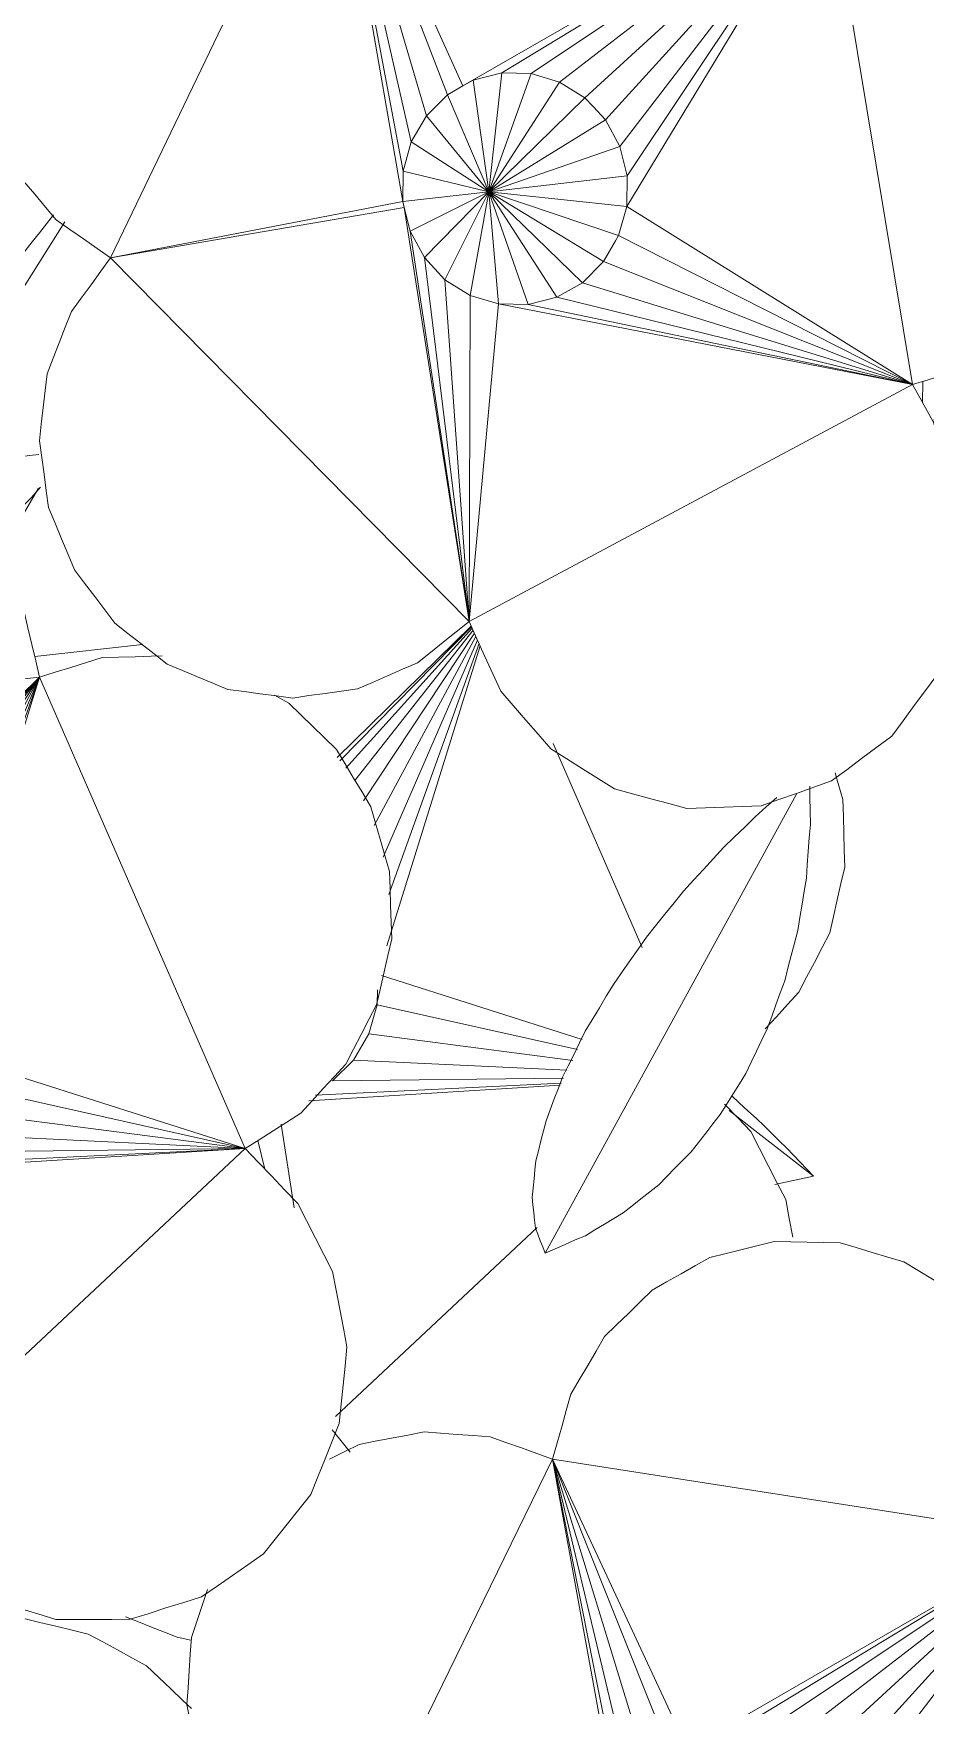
# Model space of a CAD drawing. Header units: metres. Extents: x -18.34 to -13.25, y -25.49 to -16.26.
# Drawn here: x -17.3081 to -17.2438, y -17.2564 to -17.1358 of the extents above; entities that cross this region are included whole.
import ezdxf

# ---------------------------------------------------------------- set-up
doc = ezdxf.new("R2010")
doc.units = ezdxf.units.M
doc.layers.add('Importações nas famílias', color=7, linetype='Continuous', lineweight=5)
doc.layers.add('Vegetação', color=7, linetype='Continuous', lineweight=5)

# ---------------------------------------------------------------- blocks, each defined once
blk = doc.blocks.new('Planta_pergolado_12200 - plantas pergolado_skp_Component_12-V656-Pavimento 02 - Executivo')
at = {"layer": 'Importações nas famílias', "color": 9}
for p, q in [((0.18638, -0.27258), (0.18259, -0.27466)), ((0.18215, -0.27446), (0.18302, -0.27398)), ((0.19223, -0.27515), (0.19159, -0.27591)), ((0.18874, -0.27865), (0.18797, -0.27925))]:
    blk.add_line(p, q, dxfattribs=at)
at = {"layer": 'Importações nas famílias', "color": 9, "flags": 128}
for points in [[(0.18662, -0.27204), (0.18747, -0.2716), (0.18832, -0.27115), (0.18917, -0.2707)], [(0.18302, -0.27398), (0.18392, -0.2735), (0.18482, -0.27301), (0.18572, -0.27253), (0.18662, -0.27204)], [(0.19159, -0.27591), (0.19088, -0.27659), (0.19017, -0.27728), (0.18945, -0.27797), (0.18874, -0.27865)]]:
    blk.add_lwpolyline(points, dxfattribs=at)
blk = doc.blocks.new('Planta_pergolado_12200 - plantas pergolado_skp_Component_17-V658-Pavimento 02 - Executivo')
at = {"layer": 'Importações nas famílias', "color": 9}
for p, q in [((0.19217, -0.28885), (0.15625, -0.29288)), ((0.19217, -0.28885), (0.17035, -0.31021)), ((0.19217, -0.28885), (0.17283, -0.30855)), ((0.19217, -0.28885), (0.1749, -0.30803)), ((0.19217, -0.28885), (0.17702, -0.30808)), ((0.19217, -0.28885), (0.17906, -0.30869)), ((0.19217, -0.28885), (0.18088, -0.30983)), ((0.19217, -0.28885), (0.18235, -0.31142)), ((0.19217, -0.28885), (0.18338, -0.31335)), ((0.18388, -0.31548), (0.19217, -0.28885)), ((0.19217, -0.28885), (0.207, -0.32286)), ((0.21015, -0.29074), (0.20911, -0.29016)), ((0.18388, -0.31548), (0.207, -0.32286)), ((0.18383, -0.31767), (0.207, -0.32286)), ((0.207, -0.32286), (0.18324, -0.31978)), ((0.207, -0.32286), (0.18213, -0.32165)), ((0.207, -0.32286), (0.17667, -0.32474)), ((0.17873, -0.32422), (0.207, -0.32286)), ((0.18025, -0.34791), (0.207, -0.32286)), ((0.1806, -0.32317), (0.207, -0.32286))]:
    blk.add_line(p, q, dxfattribs=at)
at = {"layer": 'Importações nas famílias', "color": 9, "flags": 128}
for points in [[(0.19217, -0.28885), (0.19189, -0.28767), (0.19161, -0.28649), (0.19133, -0.28531), (0.19105, -0.28412)], [(0.19669, -0.28745), (0.19556, -0.2878), (0.19443, -0.28815), (0.1933, -0.2885), (0.19217, -0.28885)], [(0.201, -0.28732), (0.20022, -0.28735), (0.19905, -0.28738), (0.19787, -0.28742), (0.19669, -0.28745)], [(0.21358, -0.29407), (0.21273, -0.29324), (0.21187, -0.29241), (0.21101, -0.29157), (0.21015, -0.29074)], [(0.21607, -0.29822), (0.21545, -0.29718), (0.21482, -0.29614), (0.2142, -0.29511), (0.21358, -0.29407)], [(0.21742, -0.30288), (0.21708, -0.30171), (0.21674, -0.30055), (0.2164, -0.29938), (0.21607, -0.29822)], [(0.21757, -0.30774), (0.21753, -0.30652), (0.21749, -0.30531), (0.21746, -0.30409), (0.21742, -0.30288)], [(0.21648, -0.31248), (0.21675, -0.31129), (0.21702, -0.31011), (0.2173, -0.30893), (0.21757, -0.30774)], [(0.21425, -0.31676), (0.21481, -0.31569), (0.21537, -0.31462), (0.21593, -0.31355), (0.21648, -0.31248)], [(0.21102, -0.3203), (0.21182, -0.31942), (0.21263, -0.31853), (0.21344, -0.31765), (0.21425, -0.31676)], [(0.207, -0.32286), (0.20801, -0.32222), (0.20901, -0.32158), (0.21001, -0.32094), (0.21102, -0.3203)], [(0.21079, -0.32681), (0.20984, -0.32582), (0.2089, -0.32483), (0.20795, -0.32385), (0.207, -0.32286)], [(0.2133, -0.33172), (0.21267, -0.33049), (0.21204, -0.32926), (0.21142, -0.32804), (0.21079, -0.32681)], [(0.21433, -0.33716), (0.21408, -0.3358), (0.21382, -0.33444), (0.21356, -0.33308), (0.2133, -0.33172)], [(0.21379, -0.34268), (0.21393, -0.3413), (0.21406, -0.33992), (0.2142, -0.33854), (0.21433, -0.33716)], [(0.21173, -0.34781), (0.21225, -0.34652), (0.21276, -0.34524), (0.21328, -0.34396), (0.21379, -0.34268)], [(0.20832, -0.35209), (0.20917, -0.35102), (0.21003, -0.34995), (0.21088, -0.34888), (0.21173, -0.34781)], [(0.20385, -0.35518), (0.20497, -0.35441), (0.20609, -0.35364), (0.2072, -0.35287), (0.20832, -0.35209)], [(0.18818, -0.35523), (0.18947, -0.35563), (0.19075, -0.35602), (0.19204, -0.35642), (0.19333, -0.35682)], [(0.19871, -0.3568), (0.2, -0.3564), (0.20128, -0.35599), (0.20257, -0.35559), (0.20385, -0.35518)], [(0.19333, -0.35682), (0.19468, -0.35681), (0.19602, -0.35681), (0.19737, -0.35681), (0.19871, -0.3568)]]:
    blk.add_lwpolyline(points, dxfattribs=at)
blk = doc.blocks.new('Planta_pergolado_12200 - plantas pergolado_skp_Component_16-V659-Pavimento 02 - Executivo')
for name in ['Planta_pergolado_12200 - plantas pergolado_skp_Component_12-V656-Pavimento 02 - Executivo', 'Planta_pergolado_12200 - plantas pergolado_skp_Component_17-V658-Pavimento 02 - Executivo']:
    blk.add_blockref(name, (0, 0))
blk = doc.blocks.new('Planta_pergolado_12200 - plantas pergolado_skp_Component_12-V682-Pavimento 02 - Executivo')
at = {"layer": 'Importações nas famílias', "color": 9}
for p, q in [((0.18389, -0.27205), (0.19398, -0.25601)), ((0.18708, -0.27282), (0.18629, -0.27263))]:
    blk.add_line(p, q, dxfattribs=at)
at = {"layer": 'Importações nas famílias', "color": 9, "flags": 128}
for points in [[(0.19112, -0.25812), (0.19163, -0.25747), (0.19215, -0.25681), (0.19266, -0.25616), (0.19317, -0.25551)], [(0.18928, -0.26058), (0.18974, -0.25996), (0.1902, -0.25935), (0.19066, -0.25873), (0.19112, -0.25812)], [(0.18767, -0.26286), (0.18807, -0.26229), (0.18848, -0.26172), (0.18888, -0.26115), (0.18928, -0.26058)], [(0.1863, -0.26494), (0.18664, -0.26442), (0.18698, -0.2639), (0.18733, -0.26338), (0.18767, -0.26286)], [(0.18519, -0.26679), (0.18547, -0.26633), (0.18575, -0.26586), (0.18602, -0.2654), (0.1863, -0.26494)], [(0.18436, -0.2684), (0.18457, -0.268), (0.18478, -0.26759), (0.18499, -0.26719), (0.18519, -0.26679)], [(0.18381, -0.26974), (0.18395, -0.2694), (0.18408, -0.26907), (0.18422, -0.26873), (0.18436, -0.2684)], [(0.18354, -0.2708), (0.18361, -0.27054), (0.18368, -0.27027), (0.18374, -0.27001), (0.18381, -0.26974)], [(0.18357, -0.27158), (0.18357, -0.27138), (0.18356, -0.27119), (0.18355, -0.271), (0.18354, -0.2708)], [(0.18389, -0.27205), (0.18381, -0.27193), (0.18373, -0.27181), (0.18365, -0.2717), (0.18357, -0.27158)], [(0.18549, -0.27244), (0.18469, -0.27224), (0.18389, -0.27205)], [(0.19008, -0.27304), (0.18933, -0.27299), (0.18858, -0.27293), (0.18783, -0.27288), (0.18708, -0.27282)], [(0.19212, -0.2728), (0.19144, -0.27288), (0.19076, -0.27296), (0.19008, -0.27304)]]:
    blk.add_lwpolyline(points, dxfattribs=at)
blk = doc.blocks.new('Planta_pergolado_12200 - plantas pergolado_skp_Component_17-V683-Pavimento 02 - Executivo')
at = {"layer": 'Importações nas famílias', "color": 9}
for p, q in [((0.19729, -0.25861), (0.21331, -0.22532)), ((0.21898, -0.25025), (0.21331, -0.22532)), ((0.21331, -0.22532), (0.2184, -0.25236)), ((0.22007, -0.24838), (0.21331, -0.22532)), ((0.22159, -0.24686), (0.21331, -0.22532)), ((0.2227, -0.24622), (0.21331, -0.22532)), ((0.21331, -0.22532), (0.21837, -0.25455)), ((0.24906, -0.23098), (0.22968, -0.24594)), ((0.24906, -0.23098), (0.23151, -0.24708)), ((0.24906, -0.23098), (0.23299, -0.24866)), ((0.24906, -0.23098), (0.23403, -0.25058)), ((0.23452, -0.25491), (0.24906, -0.23098)), ((0.24906, -0.23098), (0.23455, -0.25271)), ((0.24906, -0.23098), (0.25514, -0.26776)), ((0.23354, -0.23995), (0.2227, -0.24622)), ((0.2337, -0.24031), (0.22551, -0.24528)), ((0.23401, -0.24106), (0.22764, -0.24533)), ((0.22345, -0.2458), (0.2227, -0.24622)), ((0.22551, -0.24528), (0.22345, -0.2458)), ((0.22345, -0.2458), (0.22458, -0.25385)), ((0.22458, -0.25385), (0.22551, -0.24528)), ((0.22764, -0.24533), (0.22458, -0.25385)), ((0.22968, -0.24594), (0.22458, -0.25385)), ((0.22764, -0.24533), (0.22551, -0.24528)), ((0.22968, -0.24594), (0.22764, -0.24533)), ((0.23151, -0.24708), (0.22968, -0.24594)), ((0.22159, -0.24686), (0.22007, -0.24838)), ((0.2227, -0.24622), (0.22159, -0.24686)), ((0.22458, -0.25385), (0.22159, -0.24686)), ((0.22458, -0.25385), (0.23151, -0.24708)), ((0.2321, -0.24771), (0.23151, -0.24708)), ((0.22007, -0.24838), (0.21898, -0.25025)), ((0.22458, -0.25385), (0.22007, -0.24838)), ((0.23299, -0.24866), (0.2321, -0.24771)), ((0.23299, -0.24866), (0.22458, -0.25385)), ((0.23403, -0.25058), (0.23299, -0.24866)), ((0.21898, -0.25025), (0.2184, -0.25236)), ((0.22458, -0.25385), (0.21898, -0.25025)), ((0.22458, -0.25385), (0.23403, -0.25058)), ((0.23455, -0.25271), (0.23403, -0.25058)), ((0.2184, -0.25236), (0.21837, -0.25455)), ((0.22458, -0.25385), (0.2184, -0.25236)), ((0.22458, -0.25385), (0.23455, -0.25271)), ((0.23452, -0.25491), (0.23455, -0.25271)), ((0.22458, -0.25385), (0.21837, -0.25455)), ((0.22458, -0.25385), (0.21889, -0.25668)), ((0.22458, -0.25385), (0.21993, -0.2586)), ((0.22458, -0.25385), (0.22141, -0.26019)), ((0.22458, -0.25385), (0.22323, -0.26133)), ((0.23394, -0.25701), (0.22458, -0.25385)), ((0.22458, -0.25385), (0.23452, -0.25491)), ((0.22458, -0.25385), (0.23285, -0.25889)), ((0.22458, -0.25385), (0.23133, -0.26041)), ((0.22458, -0.25385), (0.22947, -0.26146)), ((0.22458, -0.25385), (0.22741, -0.26199)), ((0.22458, -0.25385), (0.22528, -0.26194)), ((0.21837, -0.25455), (0.19729, -0.25861)), ((0.19729, -0.25861), (0.21847, -0.25498)), ((0.21837, -0.25455), (0.21847, -0.25498)), ((0.21847, -0.25498), (0.21889, -0.25668)), ((0.21847, -0.25498), (0.22315, -0.28484)), ((0.23394, -0.25701), (0.23452, -0.25491)), ((0.23452, -0.25491), (0.25514, -0.26776)), ((0.21889, -0.25668), (0.21993, -0.2586)), ((0.21889, -0.25668), (0.22315, -0.28484)), ((0.23372, -0.25739), (0.23285, -0.25889)), ((0.23372, -0.25739), (0.23394, -0.25701)), ((0.23394, -0.25701), (0.25514, -0.26776)), ((0.22315, -0.28484), (0.19729, -0.25861)), ((0.21993, -0.2586), (0.22141, -0.26019)), ((0.21993, -0.2586), (0.22315, -0.28484)), ((0.23285, -0.25889), (0.23133, -0.26041)), ((0.25514, -0.26776), (0.23285, -0.25889)), ((0.22141, -0.26019), (0.22323, -0.26133)), ((0.22141, -0.26019), (0.22315, -0.28484)), ((0.23133, -0.26041), (0.22947, -0.26146)), ((0.25514, -0.26776), (0.23133, -0.26041)), ((0.22323, -0.26133), (0.22315, -0.28484)), ((0.22323, -0.26133), (0.22528, -0.26194)), ((0.22947, -0.26146), (0.22741, -0.26199)), ((0.22947, -0.26146), (0.25514, -0.26776)), ((0.22528, -0.26194), (0.22315, -0.28484)), ((0.25514, -0.26776), (0.22528, -0.26194)), ((0.22741, -0.26199), (0.22528, -0.26194)), ((0.22741, -0.26199), (0.25514, -0.26776)), ((0.22315, -0.28484), (0.25514, -0.26776))]:
    blk.add_line(p, q, dxfattribs=at)
at = {"layer": 'Importações nas famílias', "color": 9, "flags": 128}
for points in [[(0.19026, -0.25219), (0.19104, -0.25311), (0.19182, -0.25403), (0.19259, -0.25495), (0.19337, -0.25587)], [(0.19337, -0.25587), (0.19435, -0.25656), (0.19533, -0.25724), (0.19631, -0.25793), (0.19729, -0.25861)], [(0.19729, -0.25861), (0.19658, -0.25958), (0.19588, -0.26055), (0.19517, -0.26152), (0.19446, -0.26248)], [(0.19446, -0.26248), (0.19402, -0.26361), (0.19359, -0.26474), (0.19315, -0.26586), (0.19271, -0.26699)], [(0.25514, -0.26776), (0.25627, -0.26741), (0.2574, -0.26706), (0.25852, -0.26671), (0.25965, -0.26636)], [(0.19271, -0.26699), (0.19257, -0.26819), (0.19243, -0.2694), (0.19229, -0.27061), (0.19215, -0.27181)], [(0.25784, -0.27258), (0.25717, -0.27137), (0.25649, -0.27017), (0.25582, -0.26896), (0.25514, -0.26776)], [(0.19215, -0.27181), (0.19232, -0.27302), (0.19249, -0.27422), (0.19265, -0.27543), (0.19282, -0.27663)], [(0.19282, -0.27663), (0.19329, -0.27775), (0.19375, -0.27888), (0.19422, -0.28), (0.19468, -0.28112)], [(0.19468, -0.28112), (0.19541, -0.28208), (0.19614, -0.28304), (0.19687, -0.284), (0.1976, -0.28496)], [(0.1976, -0.28496), (0.19854, -0.2857), (0.19948, -0.28644), (0.20043, -0.28717), (0.20137, -0.28791)], [(0.21944, -0.28782), (0.22036, -0.28707), (0.22129, -0.28633), (0.22222, -0.28558), (0.22315, -0.28484)], [(0.22315, -0.28484), (0.22372, -0.2861), (0.22429, -0.28736), (0.22486, -0.28861), (0.22544, -0.28987)], [(0.20137, -0.28791), (0.20247, -0.28837), (0.20356, -0.28883), (0.20466, -0.28929), (0.20575, -0.28975)], [(0.2151, -0.2897), (0.21619, -0.28923), (0.21727, -0.28876), (0.21835, -0.28829), (0.21944, -0.28782)], [(0.25365, -0.29311), (0.25446, -0.29201), (0.25527, -0.29091), (0.25608, -0.28981), (0.25689, -0.28871)], [(0.20575, -0.28975), (0.20692, -0.2899), (0.20809, -0.29005), (0.20926, -0.29021), (0.21043, -0.29036)], [(0.21043, -0.29036), (0.2116, -0.29019), (0.21277, -0.29003), (0.21394, -0.28987), (0.2151, -0.2897)], [(0.22544, -0.28987), (0.22634, -0.29091), (0.22724, -0.29195), (0.22814, -0.29298), (0.22904, -0.29402)], [(0.22904, -0.29402), (0.23019, -0.29474), (0.23134, -0.29547), (0.23249, -0.2962), (0.23364, -0.29692)], [(0.2493, -0.29634), (0.25039, -0.29553), (0.25147, -0.29472), (0.25256, -0.29391), (0.25365, -0.29311)], [(0.24423, -0.29813), (0.24549, -0.29769), (0.24676, -0.29724), (0.24803, -0.29679), (0.2493, -0.29634)], [(0.23364, -0.29692), (0.23495, -0.29727), (0.23625, -0.29763), (0.23755, -0.29798), (0.23885, -0.29833)], [(0.23885, -0.29833), (0.2402, -0.29828), (0.24154, -0.29823), (0.24288, -0.29818), (0.24423, -0.29813)]]:
    blk.add_lwpolyline(points, dxfattribs=at)
blk = doc.blocks.new('Planta_pergolado_12200 - plantas pergolado_skp_Component_16-V684-Pavimento 02 - Executivo')
for name in ['Planta_pergolado_12200 - plantas pergolado_skp_Component_17-V683-Pavimento 02 - Executivo', 'Planta_pergolado_12200 - plantas pergolado_skp_Component_12-V682-Pavimento 02 - Executivo']:
    blk.add_blockref(name, (0, 0))
blk = doc.blocks.new('Planta_pergolado_12200 - plantas pergolado_skp_Component_17-V692-Pavimento 02 - Executivo')
at = {"layer": 'Importações nas famílias', "color": 9}
for p, q in [((0.2233, -0.28519), (0.21364, -0.29465)), ((0.22332, -0.28523), (0.21383, -0.29489)), ((0.22337, -0.28532), (0.21426, -0.29543)), ((0.22344, -0.28547), (0.2149, -0.29631)), ((0.22353, -0.28568), (0.21554, -0.29778)), ((0.19959, -0.2865), (0.19182, -0.28737)), ((0.22364, -0.28593), (0.21631, -0.29955)), ((0.22376, -0.28619), (0.21695, -0.30185)), ((0.21721, -0.30824), (0.22395, -0.2866)), ((0.22387, -0.28643), (0.21737, -0.30452)), ((0.22921, -0.29364), (0.23563, -0.30836)), ((0.21684, -0.31038), (0.2313, -0.31499)), ((0.21652, -0.31249), (0.21655, -0.31141)), ((0.2164, -0.31291), (0.21593, -0.31459)), ((0.2164, -0.31291), (0.21652, -0.31249)), ((0.21652, -0.31249), (0.23098, -0.31572)), ((0.21593, -0.31459), (0.21482, -0.31647)), ((0.23064, -0.3165), (0.21593, -0.31459)), ((0.21482, -0.31647), (0.21329, -0.31798)), ((0.23021, -0.31721), (0.21482, -0.31647)), ((0.22973, -0.31829), (0.21158, -0.31942)), ((0.21207, -0.31901), (0.22979, -0.31815)), ((0.21329, -0.31798), (0.22995, -0.31779)), ((0.20959, -0.32109), (0.21052, -0.32713)), ((0.20791, -0.32228), (0.20841, -0.32433)), ((0.21351, -0.34218), (0.22807, -0.32855))]:
    blk.add_line(p, q, dxfattribs=at)
at = {"layer": 'Importações nas famílias', "color": 9, "flags": 128}
for points in [[(0.19208, -0.27523), (0.19158, -0.27608), (0.19097, -0.27712), (0.19036, -0.27816)], [(0.19036, -0.27816), (0.19003, -0.27932), (0.1897, -0.28049), (0.18946, -0.28134)], [(0.25011, -0.29769), (0.24977, -0.29653), (0.24955, -0.29575)], [(0.25025, -0.30256), (0.25022, -0.30134), (0.25018, -0.30012), (0.25015, -0.29891), (0.25011, -0.29769)], [(0.24917, -0.30729), (0.24944, -0.30611), (0.24971, -0.30492), (0.24998, -0.30374), (0.25025, -0.30256)], [(0.24694, -0.31158), (0.2475, -0.3105), (0.24806, -0.30943), (0.24861, -0.30836), (0.24917, -0.30729)], [(0.24451, -0.31423), (0.24532, -0.31335), (0.24613, -0.31246), (0.24694, -0.31158)], [(0.24348, -0.32162), (0.24253, -0.32064), (0.24158, -0.31965)], [(0.24599, -0.32653), (0.24536, -0.3253), (0.24473, -0.32408), (0.2441, -0.32285), (0.24348, -0.32162)], [(0.24651, -0.32925), (0.24625, -0.32789), (0.24599, -0.32653)], [(0.21328, -0.34314), (0.2138, -0.34379), (0.21457, -0.34475)]]:
    blk.add_lwpolyline(points, dxfattribs=at)
blk = doc.blocks.new('Planta_pergolado_12200 - plantas pergolado_skp_Component_16-V693-Pavimento 02 - Executivo')
blk.add_blockref('Planta_pergolado_12200 - plantas pergolado_skp_Component_17-V692-Pavimento 02 - Executivo', (0, 0))
blk = doc.blocks.new('Planta_pergolado_12200 - plantas pergolado_skp_Component_17-V712-Pavimento 02 - Executivo')
at = {"layer": 'Importações nas famílias', "color": 9}
for p, q in [((0.26762, -0.20489), (0.26648, -0.20455)), ((0.25379, -0.20753), (0.25308, -0.20794)), ((0.28175, -0.22579), (0.24878, -0.22058)), ((0.28182, -0.22093), (0.28153, -0.21975)), ((0.25084, -0.23092), (0.24886, -0.22652)), ((0.28175, -0.22579), (0.26428, -0.2359)), ((0.28175, -0.22579), (0.26454, -0.23624)), ((0.28175, -0.22579), (0.2651, -0.23694)), ((0.28175, -0.22579), (0.26594, -0.23799)), ((0.28175, -0.22579), (0.26716, -0.23917)), ((0.28175, -0.22579), (0.26789, -0.24105)), ((0.28175, -0.22579), (0.26868, -0.24284)), ((0.28175, -0.22579), (0.26929, -0.24446)), ((0.26952, -0.24591), (0.28175, -0.22579)), ((0.28175, -0.22579), (0.28525, -0.24695)), ((0.25015, -0.23094), (0.24904, -0.22805)), ((0.28659, -0.25504), (0.28783, -0.26257)), ((0.2806, -0.25891), (0.28783, -0.26257)), ((0.2814, -0.25857), (0.28783, -0.26257)), ((0.28783, -0.26257), (0.27621, -0.26031)), ((0.27655, -0.26023), (0.28783, -0.26257)), ((0.27739, -0.26001), (0.28783, -0.26257)), ((0.28783, -0.26257), (0.27858, -0.25972)), ((0.28783, -0.26257), (0.27966, -0.25932)), ((0.2587, -0.27812), (0.28783, -0.26257)), ((0.25588, -0.26753), (0.25587, -0.26907)), ((0.257, -0.26718), (0.25667, -0.27064))]:
    blk.add_line(p, q, dxfattribs=at)
at = {"layer": 'Importações nas famílias', "color": 9, "flags": 128}
for points in [[(0.25308, -0.20794), (0.25223, -0.20878), (0.25139, -0.20962), (0.25054, -0.21046), (0.2497, -0.21131)], [(0.2497, -0.21131), (0.24909, -0.21235), (0.24853, -0.21331)], [(0.28177, -0.22413), (0.28178, -0.22336), (0.2818, -0.22214), (0.28182, -0.22093)], [(0.28646, -0.22564), (0.28528, -0.22568), (0.28411, -0.22572), (0.28293, -0.22575), (0.28226, -0.22578)], [(0.29106, -0.22675), (0.28991, -0.22648), (0.28876, -0.2262), (0.28761, -0.22592), (0.28646, -0.22564)], [(0.29523, -0.22906), (0.29419, -0.22848), (0.29315, -0.2279), (0.29211, -0.22733), (0.29106, -0.22675)], [(0.29869, -0.23239), (0.29783, -0.23155), (0.29696, -0.23072), (0.2961, -0.22989), (0.29523, -0.22906)], [(0.30121, -0.23652), (0.30058, -0.23549), (0.29995, -0.23445), (0.29932, -0.23342), (0.29869, -0.23239)], [(0.3026, -0.24118), (0.30225, -0.24002), (0.3019, -0.23885), (0.30156, -0.23769), (0.30121, -0.23652)], [(0.30278, -0.24604), (0.30274, -0.24483), (0.30269, -0.24361), (0.30265, -0.2424), (0.3026, -0.24118)], [(0.30173, -0.25078), (0.302, -0.24959), (0.30226, -0.24841), (0.30252, -0.24723), (0.30278, -0.24604)], [(0.29953, -0.25506), (0.30008, -0.25399), (0.30063, -0.25292), (0.30118, -0.25185), (0.30173, -0.25078)], [(0.29633, -0.25861), (0.29713, -0.25772), (0.29793, -0.25684), (0.29873, -0.25595), (0.29953, -0.25506)], [(0.29234, -0.26117), (0.29333, -0.26053), (0.29433, -0.25989), (0.29533, -0.25925), (0.29633, -0.25861)], [(0.28783, -0.26257), (0.28896, -0.26222), (0.29008, -0.26187), (0.29121, -0.26152), (0.29234, -0.26117)], [(0.29053, -0.26739), (0.28986, -0.26619), (0.28918, -0.26498), (0.28851, -0.26378), (0.28783, -0.26257)], [(0.29177, -0.2728), (0.29146, -0.27145), (0.29115, -0.27009), (0.29084, -0.26874), (0.29053, -0.26739)], [(0.29144, -0.27833), (0.29153, -0.27695), (0.29161, -0.27556), (0.29169, -0.27418), (0.29177, -0.2728)], [(0.28958, -0.28352), (0.29005, -0.28222), (0.29051, -0.28093), (0.29098, -0.27963), (0.29144, -0.27833)], [(0.28634, -0.28792), (0.28715, -0.28682), (0.28796, -0.28572), (0.28877, -0.28462), (0.28958, -0.28352)], [(0.25813, -0.28469), (0.25903, -0.28572), (0.25993, -0.28676), (0.26083, -0.2878), (0.26173, -0.28883)], [(0.28199, -0.29115), (0.28308, -0.29035), (0.28416, -0.28954), (0.28525, -0.28873), (0.28634, -0.28792)], [(0.26173, -0.28883), (0.26288, -0.28956), (0.26403, -0.29028), (0.26518, -0.29101), (0.26633, -0.29174)], [(0.26633, -0.29174), (0.26763, -0.29209), (0.26894, -0.29244), (0.27024, -0.29279), (0.27154, -0.29315)], [(0.27691, -0.29295), (0.27818, -0.2925), (0.27945, -0.29205), (0.28072, -0.2916), (0.28199, -0.29115)], [(0.27154, -0.29315), (0.27288, -0.2931), (0.27423, -0.29305), (0.27557, -0.293), (0.27691, -0.29295)]]:
    blk.add_lwpolyline(points, dxfattribs=at)
blk = doc.blocks.new('Planta_pergolado_12200 - plantas pergolado_skp_Component_16-V713-Pavimento 02 - Executivo')
blk.add_blockref('Planta_pergolado_12200 - plantas pergolado_skp_Component_17-V712-Pavimento 02 - Executivo', (0, 0))
blk = doc.blocks.new('Planta_pergolado_12200 - plantas pergolado_skp_-3067460-Pavimento 02 - Executivo')
for name in ['Planta_pergolado_12200 - plantas pergolado_skp_Component_16-V713-Pavimento 02 - Executivo', 'Planta_pergolado_12200 - plantas pergolado_skp_Component_16-V684-Pavimento 02 - Executivo', 'Planta_pergolado_12200 - plantas pergolado_skp_Component_16-V659-Pavimento 02 - Executivo', 'Planta_pergolado_12200 - plantas pergolado_skp_Component_16-V693-Pavimento 02 - Executivo']:
    blk.add_blockref(name, (0, 0))
blk = doc.blocks.new('Planta_pergolado_12200 - plantas pergolado_skp_-3067465-Pavimento 02 - Executivo')
blk.add_blockref('Planta_pergolado_12200 - plantas pergolado_skp_-3067460-Pavimento 02 - Executivo', (0, 0))
blk = doc.blocks.new('Planta_pergolado_12200 - plantas pergolado_skp_Component_12-V1098-Pavimento 02 - Executivo')
at = {"layer": 'Importações nas famílias', "color": 9}
for p, q in [((0.2468, -0.29724), (0.22865, -0.33041)), ((0.24457, -0.2982), (0.24536, -0.29754))]:
    blk.add_line(p, q, dxfattribs=at)
at = {"layer": 'Importações nas famílias', "color": 9, "flags": 128}
for points in [[(0.24773, -0.29672), (0.24774, -0.29752), (0.24775, -0.2985), (0.24777, -0.29948)], [(0.24151, -0.30114), (0.24227, -0.3004), (0.24304, -0.29967), (0.2438, -0.29893), (0.24457, -0.2982)], [(0.24777, -0.29948), (0.24769, -0.30045), (0.24762, -0.30142), (0.24755, -0.30239), (0.24748, -0.30335)], [(0.23861, -0.3043), (0.23933, -0.30351), (0.24006, -0.30272), (0.24078, -0.30193), (0.24151, -0.30114)], [(0.24748, -0.30335), (0.24732, -0.3043), (0.24717, -0.30524), (0.24702, -0.30618), (0.24686, -0.30713)], [(0.23594, -0.30762), (0.2366, -0.30679), (0.23727, -0.30596), (0.23794, -0.30513), (0.23861, -0.3043)], [(0.24686, -0.30713), (0.24663, -0.30803), (0.24639, -0.30894), (0.24615, -0.30985), (0.24592, -0.31076)], [(0.23356, -0.31102), (0.23415, -0.31017), (0.23475, -0.30932), (0.23534, -0.30847), (0.23594, -0.30762)], [(0.23153, -0.3144), (0.23204, -0.31356), (0.23255, -0.31271), (0.23305, -0.31186), (0.23356, -0.31102)], [(0.24592, -0.31076), (0.2456, -0.31162), (0.24529, -0.31248), (0.24498, -0.31334), (0.24466, -0.31421)], [(0.2299, -0.31771), (0.23031, -0.31688), (0.23072, -0.31605), (0.23112, -0.31523), (0.23153, -0.3144)], [(0.24466, -0.31421), (0.24427, -0.31501), (0.24388, -0.31582), (0.24349, -0.31663), (0.24311, -0.31744)], [(0.2287, -0.32085), (0.229, -0.32006), (0.2293, -0.31928), (0.2296, -0.31849), (0.2299, -0.31771)], [(0.24311, -0.31744), (0.24265, -0.31818), (0.24219, -0.31892), (0.24173, -0.31967), (0.24127, -0.32041)], [(0.24127, -0.32041), (0.24074, -0.32108), (0.24022, -0.32175), (0.23969, -0.32242), (0.23917, -0.3231)], [(0.22796, -0.32375), (0.22815, -0.32303), (0.22833, -0.3223), (0.22852, -0.32157), (0.2287, -0.32085)], [(0.23917, -0.3231), (0.23858, -0.32369), (0.238, -0.32428), (0.23741, -0.32487), (0.23683, -0.32546)], [(0.22771, -0.32635), (0.22777, -0.3257), (0.22784, -0.32505), (0.2279, -0.3244), (0.22796, -0.32375)], [(0.23683, -0.32546), (0.23619, -0.32597), (0.23555, -0.32647), (0.23491, -0.32698), (0.23427, -0.32748)], [(0.22794, -0.32859), (0.22788, -0.32803), (0.22782, -0.32747), (0.22776, -0.32691), (0.22771, -0.32635)], [(0.23427, -0.32748), (0.23359, -0.3279), (0.23291, -0.32831), (0.23222, -0.32872), (0.23154, -0.32914)], [(0.22865, -0.33041), (0.22847, -0.32995), (0.22829, -0.3295), (0.22811, -0.32904), (0.22794, -0.32859)], [(0.23154, -0.32914), (0.23081, -0.32945), (0.23009, -0.32977), (0.22937, -0.33009), (0.22865, -0.33041)]]:
    blk.add_lwpolyline(points, dxfattribs=at)
blk = doc.blocks.new('Planta_pergolado_12200 - plantas pergolado_skp_Component_17-V1101-Pavimento 02 - Executivo')
at = {"layer": 'Importações nas famílias', "color": 9}
for p, q in [((0.21291, -0.37854), (0.22917, -0.34525)), ((0.23512, -0.37018), (0.22917, -0.34525)), ((0.22917, -0.34525), (0.23453, -0.37229)), ((0.23623, -0.3683), (0.22917, -0.34525)), ((0.23777, -0.36679), (0.22917, -0.34525)), ((0.2389, -0.36615), (0.22917, -0.34525)), ((0.22917, -0.34525), (0.2345, -0.37448)), ((0.26535, -0.35091), (0.22917, -0.34525)), ((0.26535, -0.35091), (0.2389, -0.36615)), ((0.26535, -0.35091), (0.24174, -0.36521)), ((0.26535, -0.35091), (0.24389, -0.36526)), ((0.26535, -0.35091), (0.24596, -0.36587)), ((0.26535, -0.35091), (0.24781, -0.36701)), ((0.26535, -0.35091), (0.24931, -0.36859)), ((0.26535, -0.35091), (0.25035, -0.37051))]:
    blk.add_line(p, q, dxfattribs=at)
at = {"layer": 'Importações nas famílias', "color": 9, "flags": 128}
for points in [[(0.24516, -0.32956), (0.244, -0.32985), (0.24284, -0.33014), (0.24169, -0.33043), (0.24053, -0.33071)], [(0.24993, -0.32966), (0.24874, -0.32963), (0.24754, -0.32961), (0.24635, -0.32958), (0.24516, -0.32956)], [(0.25452, -0.33102), (0.25337, -0.33068), (0.25223, -0.33034), (0.25108, -0.33), (0.24993, -0.32966)], [(0.24053, -0.33071), (0.23949, -0.3313), (0.23844, -0.33189), (0.2374, -0.33247), (0.23636, -0.33306)], [(0.25862, -0.33354), (0.25759, -0.33291), (0.25657, -0.33228), (0.25555, -0.33165), (0.25452, -0.33102)], [(0.23636, -0.33306), (0.2355, -0.3339), (0.23465, -0.33474), (0.23379, -0.33558), (0.23293, -0.33642)], [(0.23293, -0.33642), (0.23232, -0.33746), (0.23171, -0.3385), (0.23109, -0.33954), (0.23048, -0.34058)], [(0.23048, -0.34058), (0.23015, -0.34175), (0.22983, -0.34292), (0.2295, -0.34408), (0.22917, -0.34525)], [(0.2199, -0.34329), (0.21872, -0.34352), (0.21755, -0.34375), (0.21638, -0.34397), (0.21521, -0.3442)], [(0.22466, -0.34365), (0.22347, -0.34356), (0.22228, -0.34347), (0.22109, -0.34338), (0.2199, -0.34329)], [(0.22917, -0.34525), (0.22804, -0.34485), (0.22692, -0.34445), (0.22579, -0.34405), (0.22466, -0.34365)], [(0.21521, -0.3442), (0.21414, -0.34473), (0.21307, -0.34526)], [(0.20428, -0.35466), (0.20389, -0.35581), (0.20351, -0.35696), (0.20312, -0.35811)], [(0.20312, -0.35811), (0.20304, -0.35932), (0.20296, -0.36053), (0.20288, -0.36175), (0.2028, -0.36296)], [(0.2028, -0.36296), (0.20303, -0.36415), (0.20326, -0.36535), (0.20349, -0.36654), (0.20371, -0.36774)]]:
    blk.add_lwpolyline(points, dxfattribs=at)
blk = doc.blocks.new('Planta_pergolado_12200 - plantas pergolado_skp_Component_16-V1102-Pavimento 02 - Executivo')
for name in ['Planta_pergolado_12200 - plantas pergolado_skp_Component_12-V1098-Pavimento 02 - Executivo', 'Planta_pergolado_12200 - plantas pergolado_skp_Component_17-V1101-Pavimento 02 - Executivo']:
    blk.add_blockref(name, (0, 0))
blk = doc.blocks.new('Planta_pergolado_12200 - plantas pergolado_skp_Component_17-V1124-Pavimento 02 - Executivo')
at = {"layer": 'Importações nas famílias', "color": 9, "flags": 128}
for points in [[(0.19567, -0.35787), (0.19451, -0.35759), (0.19334, -0.35731), (0.19218, -0.35703), (0.19102, -0.35675)], [(0.19989, -0.36017), (0.19883, -0.35959), (0.19778, -0.35902), (0.19672, -0.35844), (0.19567, -0.35787)], [(0.20313, -0.36325), (0.20251, -0.36267), (0.20164, -0.36183), (0.20076, -0.361), (0.19989, -0.36017)]]:
    blk.add_lwpolyline(points, dxfattribs=at)
blk = doc.blocks.new('Planta_pergolado_12200 - plantas pergolado_skp_Component_16-V1125-Pavimento 02 - Executivo')
blk.add_blockref('Planta_pergolado_12200 - plantas pergolado_skp_Component_17-V1124-Pavimento 02 - Executivo', (0, 0))
blk = doc.blocks.new('Planta_pergolado_12200 - plantas pergolado_skp_Component_12-V1126-Pavimento 02 - Executivo')
at = {"layer": 'Importações nas famílias', "color": 9}
blk.add_line((0.24192, -0.32012), (0.24799, -0.32485), dxfattribs=at)
at = {"layer": 'Importações nas famílias', "color": 9, "flags": 128}
for points in [[(0.24207, -0.31903), (0.24267, -0.31957), (0.24327, -0.32013), (0.24388, -0.32069)], [(0.24388, -0.32069), (0.24443, -0.32122), (0.24498, -0.32176), (0.24552, -0.32229), (0.24607, -0.32283)], [(0.24607, -0.32283), (0.24655, -0.32333), (0.24703, -0.32384), (0.24751, -0.32434), (0.24799, -0.32485)], [(0.24799, -0.32485), (0.24699, -0.32506), (0.24598, -0.32528), (0.2452, -0.32544)]]:
    blk.add_lwpolyline(points, dxfattribs=at)
blk = doc.blocks.new('Planta_pergolado_12200 - plantas pergolado_skp_Component_12-V1127-Pavimento 02 - Executivo')
at = {"layer": 'Importações nas famílias', "color": 9}
blk.add_line((0.20307, -0.35832), (0.2021, -0.3581), dxfattribs=at)
at = {"layer": 'Importações nas famílias', "color": 9, "flags": 128}
blk.add_lwpolyline([(0.2021, -0.3581), (0.20117, -0.35774), (0.20024, -0.35737), (0.1993, -0.357), (0.19837, -0.35663)], dxfattribs=at)
blk = doc.blocks.new('Planta_pergolado_12200 - plantas pergolado_skp_Component_16-V1131-Pavimento 02 - Executivo')
for name in ['Planta_pergolado_12200 - plantas pergolado_skp_Component_12-V1126-Pavimento 02 - Executivo', 'Planta_pergolado_12200 - plantas pergolado_skp_Component_12-V1127-Pavimento 02 - Executivo']:
    blk.add_blockref(name, (0, 0))
blk = doc.blocks.new('Planta_pergolado_12200 - plantas pergolado_skp_-3067416-Pavimento 02 - Executivo')
for name in ['Planta_pergolado_12200 - plantas pergolado_skp_Component_16-V1131-Pavimento 02 - Executivo', 'Planta_pergolado_12200 - plantas pergolado_skp_Component_16-V1102-Pavimento 02 - Executivo', 'Planta_pergolado_12200 - plantas pergolado_skp_Component_16-V1125-Pavimento 02 - Executivo']:
    blk.add_blockref(name, (0, 0))
blk = doc.blocks.new('Planta_pergolado_12200 - plantas pergolado_skp_-3067421-Pavimento 02 - Executivo')
blk.add_blockref('Planta_pergolado_12200 - plantas pergolado_skp_-3067416-Pavimento 02 - Executivo', (0, 0))
blk = doc.blocks.new('Planta_pergolado_12200 - Planta_pergolado_12200-3067476-Pavimento 02 - Executivo')
for name in ['Planta_pergolado_12200 - plantas pergolado_skp_-3067421-Pavimento 02 - Executivo', 'Planta_pergolado_12200 - plantas pergolado_skp_-3067465-Pavimento 02 - Executivo']:
    blk.add_blockref(name, (0, 0))

msp = doc.modelspace()

# ---------------------------------------------------------------- block references
at = {"layer": 'Vegetação', "color": 9}
msp.add_blockref('Planta_pergolado_12200 - Planta_pergolado_12200-3067476-Pavimento 02 - Executivo', (-17.49985, -16.89341), dxfattribs=at)

doc.saveas('drawing.dxf')
